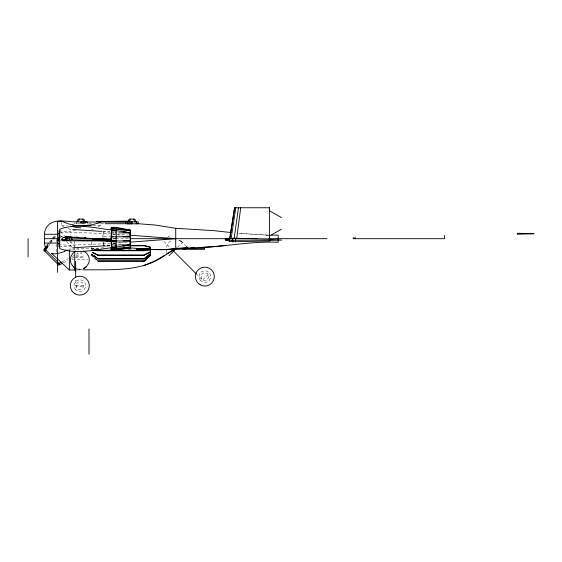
<?xml version="1.0" encoding="UTF-8"?>
<svg xmlns="http://www.w3.org/2000/svg" width="562" height="562" viewBox="0 0 562 562"><rect width="100%" height="100%" fill="white"/><g stroke="black" fill="none" stroke-linecap="round" stroke-linejoin="round"><path stroke-width="0.42" stroke-dasharray="2.81 2.11" d="M75.68 285.967L80.022 285.215L83.956 285.882L80.029 286.543L75.68 285.967L75.68 279.04M102.53 237.41L103.858 231.67L109.955 231.692M49.301 242.334L51.353 239.553M51.873 238.857L54.437 235.373M50.348 242.285L52.385 239.524M52.898 238.829L55.441 235.373M50.475 242.306L52.526 239.517M53.046 238.822L55.61 235.338M48.381 246.332L49.913 244.259M50.425 243.571L53.481 239.419M53.994 238.731L56.031 235.963M167.434 237.775L169.661 235.541M177.536 247.224L182.404 242.363L185.565 245.524M208.404 274.291L202.552 280.143L197.1 274.692M98.174 226.844L100.394 225.678L100.394 222.601M62.241 261.744L68.297 258.555M72.084 256.567L78.139 253.385L76.313 251.551M63.38 262.805L67.974 260.389M71.803 258.38L81.757 253.139L79.319 250.687M91.529 229.647L93.004 229.099M68.606 249.38L69.386 249.064A41.644 39.045 -0.3 0 0 72.484 249.022M60.556 236.925L62.726 236.398M60.38 232.893L64.567 232.394A48.796 48.796 0 0 1 69.21 232.141M76.861 268.819A8.936 8.381 -0.9 0 0 77.795 269.065L81.82 269.065M75.68 257.08L80.022 256.504L83.956 257.164L80.029 257.832L75.68 257.248M59.038 246.866L70.896 246.058L70.896 241.772M112.723 243.465L123.661 242.32M113.215 242.475L114.732 242.363M102.417 246.297L109.92 245.763M127.16 242.377L117.479 243.037M113.018 243.332L116.734 243.086M110.531 243.494L69.21 245.229A48.796 48.796 0 0 1 64.567 244.976L60.38 244.463M60.464 240.972L60.893 240.95M101.209 247.975L105.01 247.765M98.659 248.116L72.484 249.085M80.837 269.219L78.771 269.212M103.858 236.82L109.955 236.581M69.21 232.127L110.531 233.869M77.029 269.922L82.368 269.886M103.029 242.496L103.858 246.058L109.955 246.037M81.827 223.718L84.426 223.718M88.754 223.718L91.346 223.718M100.865 223.718L104.328 223.718M80.204 223.838L74.655 223.838L74.655 222.552M81.834 223.838L85.312 223.838M61.532 225.678L67.222 225.678M92.786 225.678L100.394 225.678M114.402 232.893L117.767 232.893M268.762 235.169L266.184 235.169L268.503 235.176M112.779 238.681L115.365 238.681M115.744 238.681L129.611 238.681M113.25 238.864L115.182 238.864M114.402 244.835L117.767 244.835M102.305 245.376L110.124 245.376M114.465 245.376L117.943 245.376M102.305 245.819L110.124 245.819M114.465 245.819L117.943 245.819M91.655 248.713L98.659 248.629M128.424 248.713L131.051 248.713M91.655 248.826L93.404 248.741M131.051 248.797L128.424 248.994M93.404 248.917L91.655 248.917L93.404 249.057M91.655 249.085L93.404 249.078M128.424 249.085L131.051 249.078M72.076 259.806L87.56 259.806M102.417 231.762L109.92 232.113M113.018 234.031L114.873 234.15M116.734 234.27L129.4 235.141M61.068 237.41L60.415 237.368M112.723 234.263L122.818 235.316M59.038 230.863L70.896 231.67L70.896 235.099M75.547 230.785L66.464 228.172M64.967 227.505L61.609 225.678L61.56 222.559M179.418 240.346L182.404 242.363A9.463 9.463 0 0 0 177.655 239.791M91.655 253.722L92.049 254.031M92.442 254.347L92.842 254.656M91.655 254.003L92.842 254.944M180.957 241.175L182.404 242.363M91.655 254.2L92.842 255.225M91.655 254.431L92.842 255.457M91.655 254.888L92.842 256.033M93.236 256.413L93.629 256.792M95.99 259.075L96.39 259.461M91.655 255.007L92.842 256.153M93.236 256.532L93.629 256.911M94.416 257.677L94.809 258.056M95.203 258.436L95.596 258.815M95.99 259.194L96.39 259.581M91.655 255.078L94.023 257.424L91.655 255.141L91.655 253.265M94.416 257.81L94.809 258.204M95.203 258.597L95.596 258.984M95.99 259.377L96.39 259.77M94.416 257.874L94.809 258.267M95.203 258.653L96.39 259.827M163.802 241.4L170.462 248.053M60.429 231.692L64.693 235.977M70.18 241.498L75.055 246.402M77.493 248.854L78.715 250.076M60.506 235.647L61.722 236.869M66.583 241.765L75.708 250.94M115.182 231.713L115.182 241.351M115.182 241.976L115.182 246.023M103.858 231.67L103.858 237.29M103.858 241.772L103.858 246.058M91.655 242.032L91.655 249.451M76.608 222.552L76.608 223.838M76.397 222.552L76.397 223.838M74.739 241.302L74.739 250.933M56.186 239.328L56.186 251.945M166.809 252.24A9.463 9.463 0 0 1 171.958 240.367M81.904 269.036A9.463 9.463 0 0 1 76.495 268.664M83.935 285.651L82.298 288.931L78.821 289.641L76.179 287.575L76.179 283.726L78.933 281.625L82.481 282.51L83.935 285.651M208.966 276.595L207.336 279.876L203.851 280.586L201.217 278.52L201.217 274.678L203.971 272.577L207.511 273.455L208.966 276.595M268.306 235.134L238.822 233.378L268.299 235.155M200.276 280.227A5.845 5.845 0 0 0 210.293 278.745A5.845 5.845 0 0 0 203.999 270.807A5.845 5.845 0 0 0 200.276 280.227M75.238 289.282A5.845 5.845 0 0 0 85.255 287.8A5.845 5.845 0 0 0 78.961 279.862A5.845 5.845 0 0 0 75.238 289.282"/><path stroke-width="0.84" d="M75.68 277.516L75.68 271.439M111.971 229.97L111.69 227.371L116.257 227.287L130.391 230.139L130.391 236.11L129.899 236.089M116.552 248.116L116.552 249.219M269.83 238.969L269.458 239.222L269.458 207.75L234.607 207.75L229.746 238.583L228.179 239.588L228.179 240.297L229.612 241.323L232.78 241.765L269.83 240.922L269.83 238.969L232.78 238.232L229.612 238.604L229.612 241.323M269.458 239.222L269.458 235.724M269.458 211.249L269.458 207.75M116.552 229.598L116.552 228.425M129.899 232.816L130.363 244.814L116.257 247.062L111.69 246.634C110.784 241.709 110.784 236.019 111.69 231.094L116.257 230.666L130.391 232.893L130.377 247.14L129.899 247.687M111.69 246.634L111.69 231.094M116.257 247.062L116.257 230.666M129.899 244.913L130.103 243.191M130.103 234.614L130.377 230.589L129.913 230.083M45.452 248.2L44.405 243.072L44.707 231.488L46.632 226.992L50.039 223.543L54.718 221.512L61.532 220.999L68.606 223.957L73.966 224.94M236.75 238.288L240.712 207.75M234.185 238.26L238.457 207.75M235.801 207.75L231.144 238.436L229.746 238.583M229.767 238.534L234.607 207.75M129.899 241.639L130.391 241.618L130.391 247.589L116.257 250.441L111.69 250.364L111.037 249.612L111.213 247.582M111.69 250.364L111.971 247.814M116.257 250.441L116.489 249.816M76.952 221.906L78.111 219.089L83.808 219.089L84.974 221.906M128.298 221.203L129.169 219.089L134.866 219.089L136.032 221.906M78.125 221.906L79.558 219.089M129.183 221.906L130.616 219.089M171.972 250.877L174.55 248.741M48.276 243.732L43.646 249.999L58.785 265.222L62.614 263.206M44.307 250.659L47.903 245.784M44.812 251.172L47.875 247.027M61.658 239.335L65.368 239.328L66.576 237.789L71.606 237.087L101.069 239.138L112.653 241.021L63.513 240.796L61.658 239.335L63.077 237.543L66.218 236.785L70.306 236.827M59.6 241.021L58.35 240.522L57.465 239.335L59.319 237.29M111.213 230.146L111.037 228.123L111.69 227.371M269.458 240.367L269.83 239.946L269.458 239.384L281.548 240.122L269.458 240.367L269.83 240.922M169.029 255.738L176.932 247.835M150.314 254.888L144.005 260.979L97.964 260.979L97.177 260.22M150.314 255.007L144.005 261.105L97.964 261.105M93.629 255.288L97.964 258.724L144.005 258.724L150.314 253.722M94.023 255.879L97.964 259.012L144.005 259.012L150.314 254.003M224.997 239.264L225.383 239.005M225.769 238.745L227.863 238.274M63.077 237.543L66.576 237.789L66.955 240.599L65.368 239.328L66.674 238.492L71.704 237.979L101.069 239.581L112.653 241.021L71.887 239.756L62.431 240.367M75.175 251.523L73.011 253.188L71.058 256.202A10.847 10.172 -0.3 0 0 71.051 263.374L72.99 266.402L75.139 268.074A8.936 8.381 -0.9 0 0 75.975 268.488M166.296 254.319L169.029 252.654M166.605 254.136C142.608 272.612 111.494 269.331 83.134 269.879M168.228 253.139L170.967 251.474M169.801 252.176L172.541 250.533M164.806 255.232L153.686 261.499L143.64 265.678M171.361 251.242L175.934 248.573L174.747 249.247M173.349 250.055L173.763 249.816M269.458 235.998L281.548 229.127M57.703 264.126L61.483 262.138M64.539 251.249L66.267 250.322A26.442 20.394 56.8 0 1 67.068 249.914M92.442 252.205L97.964 254.965L144.005 254.965L150.314 251.811M92.842 252.802L97.964 255.373L144.005 255.373L150.314 252.212M59.488 233.146L57.465 234.284L44.44 234.284M100.394 222.601L91.416 224.87L83.014 225.678M118.28 249.31L120.008 249.001M121.736 248.692L130.56 246.858L111.213 248.882L111.971 249.577L115.027 249.605M123.464 246.163L130.56 244.786L127.195 245.137M269.83 239.946L231.987 240.36L228.179 239.946M175.548 248.601L187.462 247.421M116.208 250.28L144.005 250.28L150.314 249.451M92.842 250.069L97.964 250.736L144.005 250.736L150.314 249.914M199.974 247.533C226.107 246.486 251.966 241.112 278.204 242.243L278.204 235.113L271.594 235.183M174.389 248.762L164.041 249.633L152.218 249.535M225.896 245.468L213.314 246.739L190.539 248.004M122.987 245.58L125.509 245.313M111.037 249.612L130.391 247.589M101.581 246.008L72.8 247.807M130.145 242.166L175.716 238.681L130.145 235.19M231.193 240.332L232.78 240.234M188.305 248.123L175.716 249.05L175.716 248.699M74.114 221.857L63.281 221.021L57.465 221.224M194.593 247.8L188.172 248.13L186.338 246.297M58.35 240.522L59.249 240.487M70.686 236.834L65.417 236.7M129.738 221.112L96.39 221.561L138.329 221.906L138.329 223.838L127.455 223.838L127.455 221.906M114.262 228.13L111.971 228.151L111.213 228.846L130.56 230.87L121.736 229.036M64.588 251.383A43.035 33.053 72.4 0 1 57.443 253.385A13.411 10.06 66 0 1 51.402 253.216L69.386 269.992L76.263 269.929M112.196 240.95L113.264 240.95M74.655 221.906L87.272 221.906L87.272 223.191M80.963 222.032L132.021 222.032M105.192 223.718L132.021 223.718M72.631 225.678L91.269 225.678M111.037 232.893L113.566 232.893M118.61 232.893L130.391 232.893M112.892 236.792L111.213 236.792L130.56 236.792L122.987 236.792M226.156 238.492L230.132 238.492M44.44 238.681L57.465 238.681M92.098 238.681L94.521 238.681M101.251 238.681L103.984 238.681M130.475 238.681L257.368 238.681M269.079 238.681L326.943 238.681M92.365 238.864L111.585 238.864M57.465 239.335L59.312 239.335M225.432 239.524L228.713 239.524M228.65 240.115L225.446 240.115L228.959 240.367M122.987 240.936L130.56 240.936L106.632 240.979M44.44 243.072L57.465 243.072L59.488 244.21M111.037 244.835L113.566 244.835M118.61 244.835L130.391 244.835M130.103 245.376L144.005 245.376L150.314 247.006L150.314 255.141L144.005 261.393L142.263 261.393M130.103 245.819L144.005 245.819L150.314 247.449M182.734 248.355L204.631 248.355L204.631 249.338L182.734 249.338M136.306 248.713L150.314 248.657M136.306 248.741L150.314 248.797M136.306 248.889L150.314 248.917L136.306 249.057M174.852 249.05L185.172 249.05M136.306 249.078L150.314 249.085M94.416 249.816L97.964 250.28L112.73 250.28M114.922 241.014L111.093 241M113.482 240.95L115.744 240.972L104.328 239.272M103.64 239.173L101.069 239.138L101.083 240.473M103.675 239.096L101.034 238.934M110.826 241.182L115.182 241.351M72.8 229.486L101.581 231.368M127.124 247.709C143.296 248.615 159.559 251.186 175.716 248.58L175.716 228.305L155.4 225.074L136.039 223.535M84.497 237.803L85.916 237.902L84.419 237.782M92.301 238.337L94.43 238.485M100.816 238.927L102.944 239.075M66.681 236.398L70.173 236.637M76.284 237.066L78.027 237.185M101.596 238.822L103.345 238.948M92.365 238.33L93.812 238.428M175.716 228.305L213.314 230.617L231.516 232.577M111.037 228.123L130.391 230.139M122.987 232.155L130.56 232.942L123.464 231.565M66.218 236.785L69.295 237.136L69.604 239.756M68.522 236.686L66.66 236.447M68.887 236.728L71.606 237.087L71.887 239.756M107.665 239.391L105.944 239.18L107.56 239.391M115.027 240.726L111.796 240.283M111.15 240.192L104.272 239.236M103.204 239.082L103.633 239.145M118.28 228.418L120.008 228.727M65.368 239.328L66.857 239.897M62.08 240.438L63.042 240.824M62.846 221.569L63.239 221.73M269.458 210.764L281.548 217.635M172.885 250.476L196.496 274.087M44.531 248.797L59.846 264.196M61.553 239.862L61.841 240.255M133.51 219.089L134.852 221.906M82.459 219.089L83.801 221.906M116.489 227.912L116.257 227.287M444.423 235.436L444.423 238.681L353.21 238.681L353.21 237.48M355.036 236.918L355.036 238.681M235.478 238.246L235.478 241.8M232.78 238.232L232.78 241.765M144.005 245.376L144.005 245.819M144.005 250.28L144.005 250.736M144.005 254.965L144.005 255.373M136.369 221.906L136.369 223.838M132.021 221.906L132.021 223.838M127.665 222.552L127.665 223.838M125.712 222.552L125.712 223.838M115.751 231.066L115.751 230.385C97.177 228.938 77.893 222.538 59.712 229.17L59.712 248.559C77.893 255.197 97.177 248.79 115.751 247.343L115.751 246.662M97.964 250.28L97.964 250.736M97.964 254.965L97.964 255.373M89 329.016L89 354.25M85.529 221.906L85.529 223.191M80.963 221.906L80.963 223.718M75.68 261.309L75.68 271.608M74.739 251.804L74.739 270.189M69.386 249.935L69.386 269.992M59.038 230.863L59.038 246.866M57.465 221.252L57.465 272.317M28.1 238.681L28.1 256.932M80.872 227.786A18.258 8.69 1.3 0 1 72.076 226.458M86.246 266.746A9.463 9.463 0 0 1 83.26 268.622M75.87 268.404A9.463 9.463 0 0 1 73.608 266.943M83.661 251.13A8.922 8.353 -0.3 0 1 84.497 251.544L86.646 253.209L88.585 256.223A10.861 10.172 -0.5 0 1 89.274 259.806A10.833 10.151 -1 0 1 88.585 263.395L86.632 266.416L84.476 268.081A8.894 8.332 -0.9 0 1 83.64 268.495M167.434 253.624A9.463 9.463 0 0 1 167.097 252.949M533.9 233.736L517.321 234.221L517.321 233.244L533.9 233.736M200.121 284.786A9.463 9.463 0 0 0 214.312 276.595A9.463 9.463 0 0 0 200.121 268.404A9.463 9.463 0 0 0 200.121 284.786M75.09 293.842A9.463 9.463 0 0 0 89.281 285.651A9.463 9.463 0 0 0 75.09 277.452A9.463 9.463 0 0 0 75.09 293.842"/></g></svg>
